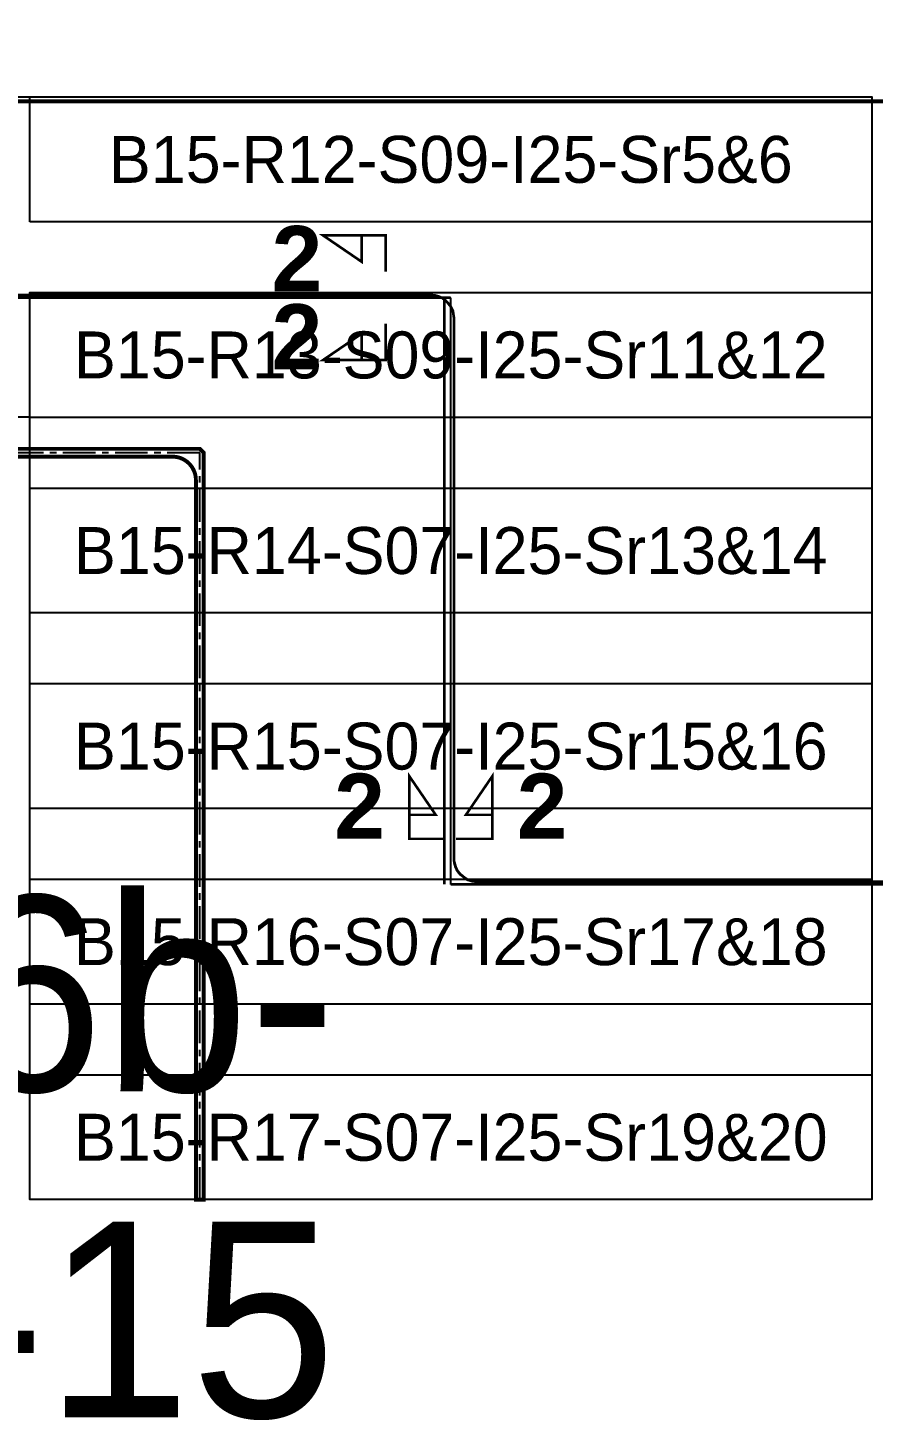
# Model space of a CAD drawing. Header units: metres. Extents: x 531263 to 531754, y 2674954 to 2675327.
# Drawn here: x 531527.4 to 531559.8, y 2675193.3 to 2675246.7 of the extents above; entities that cross this region are included whole.
import ezdxf
from ezdxf.enums import TextEntityAlignment as Align

# ---------------------------------------------------------------- set-up
doc = ezdxf.new("R2010")
doc.units = ezdxf.units.M
doc.header["$MEASUREMENT"] = 0
doc.linetypes.add('CENTER', pattern=[2, 1.25, -0.25, 0.25, -0.25])
for name, color, linetype in [('DC Trench BL-15', 114, 'Continuous'), ('E-Inverter Grouping', 2, 'Continuous'), ('LT Cable(AG) INV to LT Panel BL-15', 2, 'Continuous'), ('Messenger Wire Block-14 (Master Path)', 30, 'Continuous'), ('Messenger Wire Block-14 (MW Path)', 191, 'Continuous'), ('MMS Block Numbering', 7, 'Continuous'), ('MMS Table Block-15', 8, 'Continuous'), ('Plan Line - DC', 40, 'Continuous'), ('Section Marking BL-15', 2, 'Continuous')]:
    doc.layers.add(name, color=color, linetype=linetype)
doc.styles.add('Adani Regular', font='Adani Regular.ttf')
doc.styles.add('BoldTextStyle', font='arialbd.ttf')
doc.styles.get("Standard").update_dxf_attribs({"font": 'Adani Regular.ttf'})

# ---------------------------------------------------------------- blocks, each defined once
blk = doc.blocks.new('MMS Table (32.292 x 4.788)')
at = {"color": 0}
blk.add_lwpolyline([(0, -0.002), (0, 4.786), (32.292, 4.786), (32.292, -0.002)], close=True, dxfattribs=at)
at = {"color": 7}
blk.add_attdef('ID1', text='', height=1.8, dxfattribs=at).set_placement((16.146, 2.392), align=Align.MIDDLE_CENTER)

msp = doc.modelspace()

# ---------------------------------------------------------------- linework, layer by layer
at = {"layer": 'DC Trench BL-15', "color": 40, "const_width": 0.15}
msp.add_lwpolyline([(531534.121, 2675230.433), (531533.971, 2675230.583), (531494.37, 2675230.583, -0.414214), (531493.47, 2675231.483), (531493.47, 2675326.575), (531493.17, 2675326.575), (531493.17, 2675231.183, 0.414214), (531494.07, 2675230.283), (531532.921, 2675230.283, -0.414214), (531533.821, 2675229.383), (531533.821, 2675201.789), (531534.121, 2675201.789)], format="xyb", close=True, dxfattribs=at)
at = {"layer": 'E-Inverter Grouping', "color": 3}
msp.add_lwpolyline([(531559.743, 2675201.791), (531527.451, 2675201.791), (531527.451, 2675231.791), (531462.667, 2675231.791), (531462.667, 2675244.075), (531559.743, 2675244.075)], close=True, dxfattribs=at)
at = {"layer": 'LT Cable(AG) INV to LT Panel BL-15', "color": 5}
for points in [[(531486.738, 2675217.249, -0.309777), (531486.163, 2675218.089), (531486.163, 2675221.299, 0.214019), (531485.861, 2675221.971), (531479.147, 2675227.949, -0.214019), (531478.846, 2675228.621), (531478.846, 2675230.368, -0.0289), (531478.852, 2675230.472), (531478.907, 2675230.952, 0.028904), (531478.913, 2675231.056), (531478.913, 2675243.052, -0.414218), (531479.813, 2675243.952), (531589.647, 2675243.952, 0.414214), (531590.547, 2675244.852), (531590.547, 2675245.19)], [(531486.738, 2675217.284, -0.301586), (531486.188, 2675218.114), (531486.188, 2675221.31, 0.214019), (531485.886, 2675221.982), (531479.172, 2675227.96, -0.214019), (531478.871, 2675228.633), (531478.871, 2675230.367, -0.0289), (531478.877, 2675230.471), (531478.932, 2675230.95, 0.028904), (531478.938, 2675231.054), (531478.938, 2675243.027, -0.414218), (531479.838, 2675243.927), (531686.773, 2675243.927, 0.414214), (531687.673, 2675244.827), (531687.673, 2675245.19)], [(531486.738, 2675217.215, -0.317911), (531486.138, 2675218.064), (531486.138, 2675221.288, 0.214019), (531485.836, 2675221.96), (531479.122, 2675227.938, -0.214019), (531478.821, 2675228.61), (531478.821, 2675230.37, -0.0289), (531478.827, 2675230.474), (531478.882, 2675230.953, 0.028904), (531478.888, 2675231.057), (531478.888, 2675235.577, -0.414218), (531479.788, 2675236.477), (531542.797, 2675236.477, -0.414214), (531543.697, 2675235.577), (531543.697, 2675214.877, 0.414214), (531544.597, 2675213.977), (531686.773, 2675213.977, 0.414214), (531687.673, 2675214.877), (531687.673, 2675215.19)]]:
    msp.add_lwpolyline(points, format="xyb", dxfattribs=at)
at = {"layer": 'LT Cable(AG) INV to LT Panel BL-15'}
msp.add_lwpolyline([(531485.406, 2675216.847), (531486.014, 2675218.033, 0.118928), (531486.113, 2675218.444), (531486.113, 2675221.277, 0.214019), (531485.811, 2675221.949), (531479.097, 2675227.927, -0.214019), (531478.796, 2675228.599), (531478.796, 2675230.371, -0.0289), (531478.802, 2675230.475), (531478.857, 2675230.955, 0.028904), (531478.863, 2675231.058), (531478.863, 2675235.602, -0.414218), (531479.763, 2675236.502), (531542.822, 2675236.502, -0.414214), (531543.722, 2675235.602), (531543.722, 2675214.902, 0.414214), (531544.622, 2675214.002), (531589.597, 2675214.002, 0.414214), (531590.497, 2675214.902), (531590.497, 2675215.19)], format="xyb", dxfattribs=at)
at = {"layer": 'Messenger Wire Block-14 (Master Path)'}
for points in [[(531478.987, 2675243.877), (531689.311, 2675243.877)], [(531478.987, 2675236.377), (531543.597, 2675236.377)], [(531543.597, 2675213.877), (531543.597, 2675236.377)], [(531543.597, 2675213.877), (531689.311, 2675213.877)]]:
    msp.add_lwpolyline(points, dxfattribs=at)
at = {"layer": 'Messenger Wire Block-14 (MW Path)', "const_width": 0.1}
for points in [[(531478.987, 2675243.877), (531689.311, 2675243.877)], [(531478.987, 2675236.377), (531543.597, 2675236.377)], [(531543.347, 2675213.877), (531543.347, 2675236.377)], [(531543.597, 2675213.877), (531689.311, 2675213.877)]]:
    msp.add_lwpolyline(points, dxfattribs=at)
at = {"layer": 'Plan Line - DC', "color": 6, "linetype": 'CENTER'}
for points in [[(531533.971, 2675230.433), (531493.321, 2675230.433)], [(531533.971, 2675201.789), (531533.971, 2675230.433)]]:
    msp.add_lwpolyline(points, dxfattribs=at)
at = {"layer": 'Section Marking BL-15', "color": 94, "lineweight": 35, "true_color": 0x00a500, "const_width": 0.1}
for points in [[(531541.097, 2675237.377), (531541.097, 2675238.767), (531538.697, 2675238.767), (531540.177, 2675237.757), (531540.177, 2675238.767)], [(531541.097, 2675235.377), (531541.097, 2675233.987), (531538.697, 2675233.987), (531540.177, 2675234.997), (531540.177, 2675233.987)], [(531543.397, 2675215.627), (531542.007, 2675215.627), (531542.007, 2675218.027), (531543.017, 2675216.547), (531542.007, 2675216.547)], [(531543.797, 2675215.627), (531545.187, 2675215.627), (531545.187, 2675218.027), (531544.177, 2675216.547), (531545.187, 2675216.547)]]:
    msp.add_lwpolyline(points, dxfattribs=at)

# ---------------------------------------------------------------- block references
at = {"layer": 'MMS Table Block-15'}
for p, values in [((531527.451, 2675239.291), {'ID1': 'B15-R12-S09-I25-Sr5&6'}), ((531527.451, 2675231.791), {'ID1': 'B15-R13-S09-I25-Sr11&12'}), ((531527.451, 2675224.291), {'ID1': 'B15-R14-S07-I25-Sr13&14'}), ((531527.451, 2675216.791), {'ID1': 'B15-R15-S07-I25-Sr15&16'}), ((531527.451, 2675209.291), {'ID1': 'B15-R16-S07-I25-Sr17&18'}), ((531527.451, 2675201.791), {'ID1': 'B15-R17-S07-I25-Sr19&20'})]:
    msp.add_blockref('MMS Table (32.292 x 4.788)', p, dxfattribs=at).add_auto_attribs(values)

# ---------------------------------------------------------------- texts
at = {"layer": 'MMS Block Numbering', "insert": (531525.815, 2675203.388), "char_height": 7.5, "attachment_point": 5, "style": 'Adani Regular'}
msp.add_mtext_dynamic_manual_height_columns('A16b-\\PBL-15', width=41.53538, gutter_width=1, heights=[0], dxfattribs=at)
at = {"layer": 'Section Marking BL-15', "color": 94, "true_color": 0x00a500, "style": 'BoldTextStyle'}
for p in [(531537.697, 2675237.877), (531537.697, 2675234.877), (531540.097, 2675216.877), (531547.097, 2675216.877)]:
    msp.add_text('2', height=2.5, dxfattribs=at).set_placement(p, align=Align.MIDDLE_CENTER)

doc.saveas('drawing.dxf')
